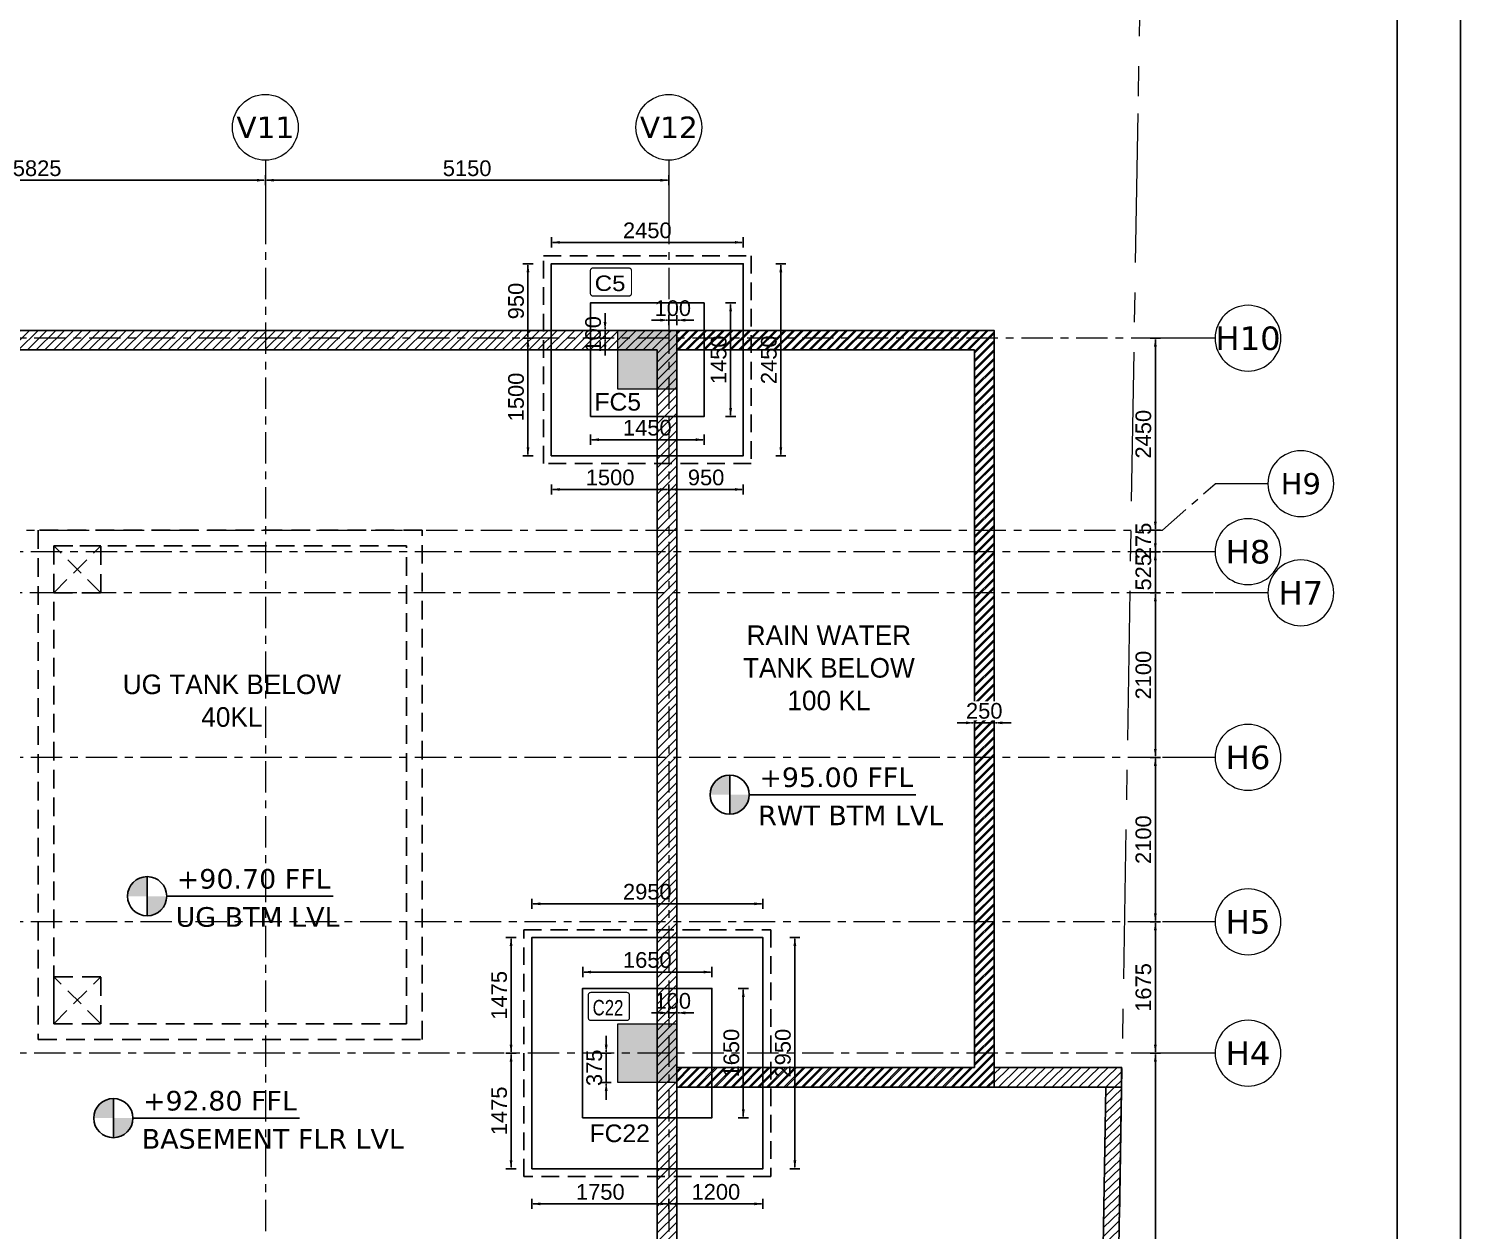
# Model space of a CAD drawing. Extents: x 1878645 to 3043969, y -1160829 to -603973.
# Drawn here: x 2834811 to 2853084, y -657533 to -642194 of the extents above; entities that cross this region are included whole.
import ezdxf
from ezdxf.enums import TextEntityAlignment as Align

# ---------------------------------------------------------------- set-up
doc = ezdxf.new("R2010")
doc.units = 0
doc.header["$LTSCALE"] = 100
doc.header["$PDMODE"] = 66
for name, pattern in [('Center', [50.8, 31.75, -6.35, 6.35, -6.35]), ('Grids', [7, 4, -1, 1, -1]), ('Hidden', [9.525, 6.35, -3.175]), ('HIDDEN2', [4.7625, 3.175, -1.5875]), ('SCHidden', [0.375, 0.25, -0.125])]:
    doc.linetypes.add(name, pattern=pattern)
doc.layers.get('Defpoints').update_dxf_attribs({"lineweight": 0})
for name, color, linetype in [('A-ANNO-LVL', 4, 'Continuous'), ('A-ANNO-TEXT', 8, 'Continuous'), ('A-CUT-ABOE', 150, 'Hidden'), ('A-DIMN-100', 5, 'Continuous'), ('COMMENTS', 30, 'Continuous'), ('Dim', 3, 'Continuous'), ('Footing', 5, 'Continuous'), ('Footing Nos', 4, 'Continuous'), ('PCC', 2, 'Continuous'), ('RETAIN-WALL', 1, 'Continuous')]:
    doc.layers.add(name, color=color, linetype=linetype)
for name, color, linetype, lineweight in [('A-GRID', 8, 'Grids', 0), ('A-GRID-TAG', 3, 'Continuous', 0), ('A-SITE-BDRY', 6, 'Center', 70), ('ECO COL', 6, 'Continuous', 0), ('Eco_  CNO', 7, 'Continuous', 25)]:
    doc.layers.add(name, color=color, linetype=linetype, lineweight=lineweight)
doc.styles.add('ARIAL', font='arial.ttf')
doc.styles.add('DIM-1', font='ARIALN.TTF')
doc.styles.add('ITA', font='simplex.shx')
doc.styles.add('SC-BBS1', font='SansSerif')
doc.styles.get("Standard").update_dxf_attribs({"font": 'verdana.ttf'})
doc.dimstyles.new('A-150-DIM-EXT_MAIN(FT)', dxfattribs={"dimscale": 0, "dimtxt": 200, "dimasz": 18, "dimexe": 100, "dimexo": 100, "dimgap": 50, "dimtad": 1, "dimdec": 0, "dimdsep": 46, "dimtxsty": 'ARIAL', "dimblk": 'A3', "dimcen": 0.025, "dimse1": 1, "dimse2": 1, "dimclrd": 256, "dimclre": 256, "dimclrt": 7, "dimazin": 2, "dimtfac": 1, "dimtdec": 0, "dimtix": 1, "dimtmove": 2, "dimatfit": 3, "dimldrblk": 'WSA-DOT-100', "dimfxl": 1, "dimtolj": 1, "dimtzin": 0, "dimarcsym": 0})

# ---------------------------------------------------------------- blocks, each defined once
blk = doc.blocks.new('*U14')
at = {"layer": 'A-GRID-TAG', "color": 8, "linetype": 'Grids', "lineweight": 15}
for p, q in [((0, 8), (0, 4)), ((0, 4), (0, 0))]:
    blk.add_line(p, q, dxfattribs=at)
at = {"layer": 'A-GRID-TAG', "linetype": 'Continuous'}
blk.add_circle((0, 13), 5, dxfattribs=at)
at = {"layer": 'A-GRID-TAG', "color": 7}
blk.add_attdef('GN', text='', height=4, dxfattribs=at).set_placement((0, 13), align=Align.MIDDLE_CENTER)
blk = doc.blocks.new('A2')
at = {"layer": 'Dim', "linetype": 'ByBlock', "lineweight": -2, "extrusion": (0, 0, -1)}
blk.add_lwpolyline([(6, 0), (12.2, 0)], dxfattribs=at)
blk.add_solid([(6, -1), (0, 0), (6, 1)], dxfattribs=at)
blk = doc.blocks.new('A3')
at = {"layer": 'Dim', "linetype": 'ByBlock', "lineweight": -2}
blk.add_line((0, 3.6), (0, -3.6), dxfattribs=at)
blk.add_blockref('A2', (0, 0), dxfattribs=at)
blk = doc.blocks.new('*D1508')
at = {"layer": 'Defpoints', "color": 0}
for p in [(2843082, -645915), (2842982, -646045), (2843082, -646046)]:
    blk.add_point(p, dxfattribs=at)
at = {"layer": 'Dim', "lineweight": -2}
for p, q in [((2842964, -645915), (2842946, -645915)), ((2842982, -645915), (2843082, -645915)), ((2843100, -645915), (2843118, -645915))]:
    blk.add_line(p, q, dxfattribs=at)
at = {"layer": 'Dim', "lineweight": -2, "xscale": 18, "yscale": 18, "zscale": 18}
blk.add_blockref('A3', (2842982, -645915), dxfattribs=at)
at = {"layer": 'Dim', "lineweight": -2, "xscale": 18, "yscale": 18, "zscale": 18, "rotation": 180}
blk.add_blockref('A3', (2843082, -645915), dxfattribs=at)
at = {"layer": 'Dim', "color": 7, "insert": (2843032, -645763), "char_height": 200, "attachment_point": 5, "style": 'ARIAL'}
blk.add_mtext('\\A1;100', dxfattribs=at)
blk = doc.blocks.new('WSA-DOT-100')
at = {"layer": 'A-DIMN-100', "color": 5}
for p, q in [((0, -200), (0, 200)), ((-200, 0), (200, 0))]:
    blk.add_line(p, q, dxfattribs=at)
at = {"layer": 'A-DIMN-100', "color": 1, "const_width": 60}
blk.add_lwpolyline([(-30, 0, 1), (30, 0, 1)], format="xyb", close=True, dxfattribs=at)
blk = doc.blocks.new('*D1512')
at = {"layer": 'Defpoints', "color": 0}
for p in [(2842168, -646146), (2842332, -646046), (2842332, -646146)]:
    blk.add_point(p, dxfattribs=at)
at = {"layer": 'Dim', "lineweight": -2}
for p, q in [((2842168, -646028), (2842168, -646010)), ((2842168, -646046), (2842168, -646146)), ((2842168, -646164), (2842168, -646182))]:
    blk.add_line(p, q, dxfattribs=at)
at = {"layer": 'Dim', "lineweight": -2, "xscale": 18, "yscale": 18, "zscale": 18}
for p, rotation in [((2842168, -646046), 270), ((2842168, -646146), 90)]:
    blk.add_blockref('A3', p, dxfattribs=dict(at, rotation=rotation))
at = {"layer": 'Dim', "color": 7, "insert": (2842016, -646096), "char_height": 200, "attachment_point": 5, "rotation": 90, "style": 'ARIAL'}
blk.add_mtext('\\A1;100', dxfattribs=at)
blk = doc.blocks.new('*D1543')
at = {"layer": 'Defpoints', "color": 0}
for p in [(2842982, -654896), (2843082, -654757), (2843082, -654896)]:
    blk.add_point(p, dxfattribs=at)
at = {"layer": 'Dim', "lineweight": -2}
for p, q in [((2842964, -654757), (2842946, -654757)), ((2842982, -654757), (2843082, -654757)), ((2843100, -654757), (2843118, -654757))]:
    blk.add_line(p, q, dxfattribs=at)
at = {"layer": 'Dim', "lineweight": -2, "xscale": 18, "yscale": 18, "zscale": 18}
blk.add_blockref('A3', (2842982, -654757), dxfattribs=at)
at = {"layer": 'Dim', "lineweight": -2, "xscale": 18, "yscale": 18, "zscale": 18, "rotation": 180}
blk.add_blockref('A3', (2843082, -654757), dxfattribs=at)
at = {"layer": 'Dim', "color": 7, "insert": (2843032, -654605), "char_height": 200, "attachment_point": 5, "style": 'ARIAL'}
blk.add_mtext('\\A1;100', dxfattribs=at)
blk = doc.blocks.new('*D1544')
at = {"layer": 'Defpoints', "color": 0}
for p in [(2842182, -655271), (2842332, -655271), (2842332, -655646)]:
    blk.add_point(p, dxfattribs=at)
at = {"layer": 'Dim', "lineweight": -2}
for p, q in [((2842182, -655253), (2842182, -655235)), ((2842182, -655646), (2842182, -655271)), ((2842182, -655664), (2842182, -655682))]:
    blk.add_line(p, q, dxfattribs=at)
at = {"layer": 'Dim', "lineweight": -2, "xscale": 18, "yscale": 18, "zscale": 18}
for p, rotation in [((2842182, -655271), 270), ((2842182, -655646), 90)]:
    blk.add_blockref('A3', p, dxfattribs=dict(at, rotation=rotation))
at = {"layer": 'Dim', "color": 7, "insert": (2842030, -655458), "char_height": 200, "attachment_point": 5, "rotation": 90, "style": 'ARIAL'}
blk.add_mtext('\\A1;375', dxfattribs=at)
blk = doc.blocks.new('*D1623')
at = {"layer": 'Defpoints', "color": 0}
for p in [(2837832, -643750), (2832007, -643880), (2837832, -644129)]:
    blk.add_point(p, dxfattribs=at)
at = {"layer": 'Dim', "lineweight": -2}
blk.add_line((2832025, -644129), (2837814, -644129), dxfattribs=at)
at = {"layer": 'Dim', "lineweight": -2, "xscale": 18, "yscale": 18, "zscale": 18, "rotation": 180}
blk.add_blockref('A3', (2832007, -644129), dxfattribs=at)
at = {"layer": 'Dim', "lineweight": -2, "xscale": 18, "yscale": 18, "zscale": 18}
blk.add_blockref('A3', (2837832, -644129), dxfattribs=at)
at = {"layer": 'Dim', "color": 7, "insert": (2834919, -643977), "char_height": 200, "attachment_point": 5, "style": 'ARIAL'}
blk.add_mtext('\\A1;5825', dxfattribs=at)
blk = doc.blocks.new('*D1624')
at = {"layer": 'Defpoints', "color": 0}
for p in [(2837832, -643750), (2842982, -643893), (2842982, -644129)]:
    blk.add_point(p, dxfattribs=at)
at = {"layer": 'Dim', "lineweight": -2}
blk.add_line((2837850, -644129), (2842964, -644129), dxfattribs=at)
at = {"layer": 'Dim', "lineweight": -2, "xscale": 18, "yscale": 18, "zscale": 18, "rotation": 180}
blk.add_blockref('A3', (2837832, -644129), dxfattribs=at)
at = {"layer": 'Dim', "lineweight": -2, "xscale": 18, "yscale": 18, "zscale": 18}
blk.add_blockref('A3', (2842982, -644129), dxfattribs=at)
at = {"layer": 'Dim', "color": 7, "insert": (2840407, -643977), "char_height": 200, "attachment_point": 5, "style": 'ARIAL'}
blk.add_mtext('\\A1;5150', dxfattribs=at)
blk = doc.blocks.new('Co')
at = {"const_width": 0.75}
blk.add_lwpolyline([(-12.57, -7.17), (-12.57, 6.59, -0.414214), (-11.07, 8.09), (10.51, 8.09, -0.414214), (12.01, 6.59), (12.01, -7.17, -0.414214), (10.51, -8.67), (-11.07, -8.67, -0.414214)], format="xyb", close=True, dxfattribs=at)
at = {"style": 'ITA', "width": 0.669972}
blk.add_attdef('COL', text='', height=10.5, rotation=0.63804, dxfattribs=at).set_placement((-9.93, -5.51), (8.49, -5.3), align=Align.FIT)
blk = doc.blocks.new('*D1625')
at = {"layer": 'Defpoints', "color": 0}
for p in [(2848919, -648596), (2849191, -648871), (2849336, -648871)]:
    blk.add_point(p, dxfattribs=at)
at = {"layer": 'Dim', "lineweight": -2}
for p, q in [((2849191, -648578), (2849191, -648560)), ((2849191, -648596), (2849191, -648871)), ((2849191, -648889), (2849191, -648907))]:
    blk.add_line(p, q, dxfattribs=at)
at = {"layer": 'Dim', "lineweight": -2, "xscale": 18, "yscale": 18, "zscale": 18}
for p, rotation in [((2849191, -648596), 270), ((2849191, -648871), 90)]:
    blk.add_blockref('A3', p, dxfattribs=dict(at, rotation=rotation))
at = {"layer": 'Dim', "color": 7, "insert": (2849039, -648733), "char_height": 200, "attachment_point": 5, "rotation": 90, "style": 'ARIAL'}
blk.add_mtext('\\A1;275', dxfattribs=at)
blk = doc.blocks.new('*D1627')
at = {"layer": 'Defpoints', "color": 0}
for p in [(2848919, -646146), (2848919, -648596), (2849191, -648596)]:
    blk.add_point(p, dxfattribs=at)
at = {"layer": 'Dim', "lineweight": -2}
blk.add_line((2849191, -646164), (2849191, -648578), dxfattribs=at)
at = {"layer": 'Dim', "lineweight": -2, "xscale": 18, "yscale": 18, "zscale": 18}
for p, rotation in [((2849191, -646146), 90), ((2849191, -648596), 270)]:
    blk.add_blockref('A3', p, dxfattribs=dict(at, rotation=rotation))
at = {"layer": 'Dim', "color": 7, "insert": (2849039, -647371), "char_height": 200, "attachment_point": 5, "rotation": 90, "style": 'ARIAL'}
blk.add_mtext('\\A1;2450', dxfattribs=at)
blk = doc.blocks.new('*D1628')
at = {"layer": 'Defpoints', "color": 0}
for p in [(2849249, -655271), (2849191, -663521), (2849223, -663521)]:
    blk.add_point(p, dxfattribs=at)
at = {"layer": 'Dim', "lineweight": -2}
blk.add_line((2849191, -655289), (2849191, -663503), dxfattribs=at)
at = {"layer": 'Dim', "lineweight": -2, "xscale": 18, "yscale": 18, "zscale": 18}
for p, rotation in [((2849191, -655271), 90), ((2849191, -663521), 270)]:
    blk.add_blockref('A3', p, dxfattribs=dict(at, rotation=rotation))
at = {"layer": 'Dim', "color": 7, "insert": (2849039, -659396), "char_height": 200, "attachment_point": 5, "rotation": 90, "style": 'ARIAL'}
blk.add_mtext('\\A1;8250', dxfattribs=at)
blk = doc.blocks.new('*D1629')
at = {"layer": 'Defpoints', "color": 0}
for p in [(2849336, -648871), (2849191, -649396), (2849394, -649396)]:
    blk.add_point(p, dxfattribs=at)
at = {"layer": 'Dim', "lineweight": -2}
for p, q in [((2849191, -648853), (2849191, -648835)), ((2849191, -648871), (2849191, -649396)), ((2849191, -649414), (2849191, -649432))]:
    blk.add_line(p, q, dxfattribs=at)
at = {"layer": 'Dim', "lineweight": -2, "xscale": 18, "yscale": 18, "zscale": 18}
for p, rotation in [((2849191, -648871), 270), ((2849191, -649396), 90)]:
    blk.add_blockref('A3', p, dxfattribs=dict(at, rotation=rotation))
at = {"layer": 'Dim', "color": 7, "insert": (2849039, -649133), "char_height": 200, "attachment_point": 5, "rotation": 90, "style": 'ARIAL'}
blk.add_mtext('\\A1;525', dxfattribs=at)
blk = doc.blocks.new('*D1630')
at = {"layer": 'Defpoints', "color": 0}
for p in [(2849268, -651496), (2849191, -653596), (2849365, -653596)]:
    blk.add_point(p, dxfattribs=at)
at = {"layer": 'Dim', "lineweight": -2}
blk.add_line((2849191, -651514), (2849191, -653578), dxfattribs=at)
at = {"layer": 'Dim', "lineweight": -2, "xscale": 18, "yscale": 18, "zscale": 18}
for p, rotation in [((2849191, -651496), 90), ((2849191, -653596), 270)]:
    blk.add_blockref('A3', p, dxfattribs=dict(at, rotation=rotation))
at = {"layer": 'Dim', "color": 7, "insert": (2849039, -652546), "char_height": 200, "attachment_point": 5, "rotation": 90, "style": 'ARIAL'}
blk.add_mtext('\\A1;2100', dxfattribs=at)
blk = doc.blocks.new('*D1633')
at = {"layer": 'Defpoints', "color": 0}
for p in [(2849256, -649396), (2849191, -651496), (2849282, -651496)]:
    blk.add_point(p, dxfattribs=at)
at = {"layer": 'Dim', "lineweight": -2}
blk.add_line((2849191, -649414), (2849191, -651478), dxfattribs=at)
at = {"layer": 'Dim', "lineweight": -2, "xscale": 18, "yscale": 18, "zscale": 18}
for p, rotation in [((2849191, -649396), 90), ((2849191, -651496), 270)]:
    blk.add_blockref('A3', p, dxfattribs=dict(at, rotation=rotation))
at = {"layer": 'Dim', "color": 7, "insert": (2849039, -650446), "char_height": 200, "attachment_point": 5, "rotation": 90, "style": 'ARIAL'}
blk.add_mtext('\\A1;2100', dxfattribs=at)
blk = doc.blocks.new('*D1634')
at = {"layer": 'Defpoints', "color": 0}
for p in [(2849191, -653596), (2849365, -653596), (2849282, -655271)]:
    blk.add_point(p, dxfattribs=at)
at = {"layer": 'Dim', "lineweight": -2}
blk.add_line((2849191, -655253), (2849191, -653614), dxfattribs=at)
at = {"layer": 'Dim', "lineweight": -2, "xscale": 18, "yscale": 18, "zscale": 18}
for p, rotation in [((2849191, -653596), 90), ((2849191, -655271), 270)]:
    blk.add_blockref('A3', p, dxfattribs=dict(at, rotation=rotation))
at = {"layer": 'Dim', "color": 7, "insert": (2849039, -654433), "char_height": 200, "attachment_point": 5, "rotation": 90, "style": 'ARIAL'}
blk.add_mtext('\\A1;1675', dxfattribs=at)
blk = doc.blocks.new('A$C50d62605HHJKK')
at = {"layer": 'A-CUT-ABOE', "linetype": 'HIDDEN2', "ltscale": 0.75}
for p, q in [((200, 5700), (800, 6300)), ((800, 5700), (200, 6300)), ((200, 200), (800, 800)), ((800, 200), (200, 800))]:
    blk.add_line(p, q, dxfattribs=at)
for points in [[(0, 0), (4900, 0), (4900, 6500), (0, 6500)], [(200, 200), (4700, 200), (4700, 6300), (200, 6300)], [(800, 6300), (200, 6300), (200, 5700), (800, 5700)], [(800, 800), (200, 800), (200, 200), (800, 200)]]:
    blk.add_lwpolyline(points, close=True, dxfattribs=at)
blk = doc.blocks.new('*D1682')
at = {"layer": 'Defpoints', "color": 0}
for p in [(2843432, -645696), (2843770, -645696), (2843432, -647146)]:
    blk.add_point(p, dxfattribs=at)
at = {"layer": 'Dim', "lineweight": -2}
blk.add_line((2843770, -647128), (2843770, -645714), dxfattribs=at)
at = {"layer": 'Dim', "lineweight": -2, "xscale": 18, "yscale": 18, "zscale": 18}
for p, rotation in [((2843770, -645696), 90), ((2843770, -647146), 270)]:
    blk.add_blockref('A3', p, dxfattribs=dict(at, rotation=rotation))
at = {"layer": 'Dim', "color": 7, "insert": (2843618, -646421), "char_height": 200, "attachment_point": 5, "rotation": 90, "style": 'ARIAL'}
blk.add_mtext('\\A1;1450', dxfattribs=at)
blk = doc.blocks.new('*D1683')
at = {"layer": 'Defpoints', "color": 0}
for p in [(2841982, -647146), (2843432, -647146), (2841982, -647441)]:
    blk.add_point(p, dxfattribs=at)
at = {"layer": 'Dim', "lineweight": -2}
blk.add_line((2843414, -647441), (2842000, -647441), dxfattribs=at)
at = {"layer": 'Dim', "lineweight": -2, "xscale": 18, "yscale": 18, "zscale": 18, "rotation": 180}
blk.add_blockref('A3', (2841982, -647441), dxfattribs=at)
at = {"layer": 'Dim', "lineweight": -2, "xscale": 18, "yscale": 18, "zscale": 18}
blk.add_blockref('A3', (2843432, -647441), dxfattribs=at)
at = {"layer": 'Dim', "color": 7, "insert": (2842707, -647289), "char_height": 200, "attachment_point": 5, "style": 'ARIAL'}
blk.add_mtext('\\A1;1450', dxfattribs=at)
blk = doc.blocks.new('*D1684')
at = {"layer": 'Defpoints', "color": 0}
for p in [(2841482, -644922), (2841482, -645196), (2843932, -645196)]:
    blk.add_point(p, dxfattribs=at)
at = {"layer": 'Dim', "lineweight": -2}
blk.add_line((2843914, -644922), (2841500, -644922), dxfattribs=at)
at = {"layer": 'Dim', "lineweight": -2, "xscale": 18, "yscale": 18, "zscale": 18, "rotation": 180}
blk.add_blockref('A3', (2841482, -644922), dxfattribs=at)
at = {"layer": 'Dim', "lineweight": -2, "xscale": 18, "yscale": 18, "zscale": 18}
blk.add_blockref('A3', (2843932, -644922), dxfattribs=at)
at = {"layer": 'Dim', "color": 7, "insert": (2842707, -644770), "char_height": 200, "attachment_point": 5, "style": 'ARIAL'}
blk.add_mtext('\\A1;2450', dxfattribs=at)
blk = doc.blocks.new('*D1685')
at = {"layer": 'Defpoints', "color": 0}
for p in [(2843932, -645196), (2843932, -647646), (2844411, -647646)]:
    blk.add_point(p, dxfattribs=at)
at = {"layer": 'Dim', "lineweight": -2}
blk.add_line((2844411, -645214), (2844411, -647628), dxfattribs=at)
at = {"layer": 'Dim', "lineweight": -2, "xscale": 18, "yscale": 18, "zscale": 18}
for p, rotation in [((2844411, -645196), 90), ((2844411, -647646), 270)]:
    blk.add_blockref('A3', p, dxfattribs=dict(at, rotation=rotation))
at = {"layer": 'Dim', "color": 7, "insert": (2844259, -646421), "char_height": 200, "attachment_point": 5, "rotation": 90, "style": 'ARIAL'}
blk.add_mtext('\\A1;2450', dxfattribs=at)
blk = doc.blocks.new('*D1686')
at = {"layer": 'Defpoints', "color": 0}
for p in [(2841482, -645196), (2841184, -646146), (2841482, -646146)]:
    blk.add_point(p, dxfattribs=at)
at = {"layer": 'Dim', "lineweight": -2}
blk.add_line((2841184, -645214), (2841184, -646128), dxfattribs=at)
at = {"layer": 'Dim', "lineweight": -2, "xscale": 18, "yscale": 18, "zscale": 18}
for p, rotation in [((2841184, -645196), 90), ((2841184, -646146), 270)]:
    blk.add_blockref('A3', p, dxfattribs=dict(at, rotation=rotation))
at = {"layer": 'Dim', "color": 7, "insert": (2841032, -645671), "char_height": 200, "attachment_point": 5, "rotation": 90, "style": 'ARIAL'}
blk.add_mtext('\\A1;950', dxfattribs=at)
blk = doc.blocks.new('*D1687')
at = {"layer": 'Defpoints', "color": 0}
for p in [(2841482, -646146), (2841184, -647646), (2841482, -647646)]:
    blk.add_point(p, dxfattribs=at)
at = {"layer": 'Dim', "lineweight": -2}
blk.add_line((2841184, -646164), (2841184, -647628), dxfattribs=at)
at = {"layer": 'Dim', "lineweight": -2, "xscale": 18, "yscale": 18, "zscale": 18}
for p, rotation in [((2841184, -646146), 90), ((2841184, -647646), 270)]:
    blk.add_blockref('A3', p, dxfattribs=dict(at, rotation=rotation))
at = {"layer": 'Dim', "color": 7, "insert": (2841032, -646896), "char_height": 200, "attachment_point": 5, "rotation": 90, "style": 'ARIAL'}
blk.add_mtext('\\A1;1500', dxfattribs=at)
blk = doc.blocks.new('*D1688')
at = {"layer": 'Defpoints', "color": 0}
for p in [(2841482, -647646), (2842982, -647646), (2842982, -648076)]:
    blk.add_point(p, dxfattribs=at)
at = {"layer": 'Dim', "lineweight": -2}
blk.add_line((2841500, -648076), (2842964, -648076), dxfattribs=at)
at = {"layer": 'Dim', "lineweight": -2, "xscale": 18, "yscale": 18, "zscale": 18, "rotation": 180}
blk.add_blockref('A3', (2841482, -648076), dxfattribs=at)
at = {"layer": 'Dim', "lineweight": -2, "xscale": 18, "yscale": 18, "zscale": 18}
blk.add_blockref('A3', (2842982, -648076), dxfattribs=at)
at = {"layer": 'Dim', "color": 7, "insert": (2842232, -647924), "char_height": 200, "attachment_point": 5, "style": 'ARIAL'}
blk.add_mtext('\\A1;1500', dxfattribs=at)
blk = doc.blocks.new('*D1689')
at = {"layer": 'Defpoints', "color": 0}
for p in [(2842982, -647646), (2843932, -647646), (2843932, -648076)]:
    blk.add_point(p, dxfattribs=at)
at = {"layer": 'Dim', "lineweight": -2}
blk.add_line((2843000, -648076), (2843914, -648076), dxfattribs=at)
at = {"layer": 'Dim', "lineweight": -2, "xscale": 18, "yscale": 18, "zscale": 18, "rotation": 180}
blk.add_blockref('A3', (2842982, -648076), dxfattribs=at)
at = {"layer": 'Dim', "lineweight": -2, "xscale": 18, "yscale": 18, "zscale": 18}
blk.add_blockref('A3', (2843932, -648076), dxfattribs=at)
at = {"layer": 'Dim', "color": 7, "insert": (2843457, -647924), "char_height": 200, "attachment_point": 5, "style": 'ARIAL'}
blk.add_mtext('\\A1;950', dxfattribs=at)
blk = doc.blocks.new('*D1733')
at = {"layer": 'Defpoints', "color": 0}
for p in [(2844182, -653365), (2841232, -653796), (2844182, -653796)]:
    blk.add_point(p, dxfattribs=at)
at = {"layer": 'Dim', "lineweight": -2}
blk.add_line((2841250, -653365), (2844164, -653365), dxfattribs=at)
at = {"layer": 'Dim', "lineweight": -2, "xscale": 18, "yscale": 18, "zscale": 18, "rotation": 180}
blk.add_blockref('A3', (2841232, -653365), dxfattribs=at)
at = {"layer": 'Dim', "lineweight": -2, "xscale": 18, "yscale": 18, "zscale": 18}
blk.add_blockref('A3', (2844182, -653365), dxfattribs=at)
at = {"layer": 'Dim', "color": 7, "insert": (2842707, -653212), "char_height": 200, "attachment_point": 5, "style": 'ARIAL'}
blk.add_mtext('\\A1;2950', dxfattribs=at)
blk = doc.blocks.new('*D1734')
at = {"layer": 'Defpoints', "color": 0}
for p in [(2841232, -653796), (2840968, -655271), (2841232, -655271)]:
    blk.add_point(p, dxfattribs=at)
at = {"layer": 'Dim', "lineweight": -2}
blk.add_line((2840968, -653814), (2840968, -655253), dxfattribs=at)
at = {"layer": 'Dim', "lineweight": -2, "xscale": 18, "yscale": 18, "zscale": 18}
for p, rotation in [((2840968, -653796), 90), ((2840968, -655271), 270)]:
    blk.add_blockref('A3', p, dxfattribs=dict(at, rotation=rotation))
at = {"layer": 'Dim', "color": 7, "insert": (2840816, -654533), "char_height": 200, "attachment_point": 5, "rotation": 90, "style": 'ARIAL'}
blk.add_mtext('\\A1;1475', dxfattribs=at)
blk = doc.blocks.new('*D1735')
at = {"layer": 'Defpoints', "color": 0}
for p in [(2841232, -655271), (2840968, -656746), (2841232, -656746)]:
    blk.add_point(p, dxfattribs=at)
at = {"layer": 'Dim', "lineweight": -2}
blk.add_line((2840968, -655289), (2840968, -656728), dxfattribs=at)
at = {"layer": 'Dim', "lineweight": -2, "xscale": 18, "yscale": 18, "zscale": 18}
for p, rotation in [((2840968, -655271), 90), ((2840968, -656746), 270)]:
    blk.add_blockref('A3', p, dxfattribs=dict(at, rotation=rotation))
at = {"layer": 'Dim', "color": 7, "insert": (2840816, -656008), "char_height": 200, "attachment_point": 5, "rotation": 90, "style": 'ARIAL'}
blk.add_mtext('\\A1;1475', dxfattribs=at)
blk = doc.blocks.new('*D1736')
at = {"layer": 'Defpoints', "color": 0}
for p in [(2843532, -654446), (2843532, -656096), (2843932, -656096)]:
    blk.add_point(p, dxfattribs=at)
at = {"layer": 'Dim', "lineweight": -2}
blk.add_line((2843932, -654464), (2843932, -656078), dxfattribs=at)
at = {"layer": 'Dim', "lineweight": -2, "xscale": 18, "yscale": 18, "zscale": 18}
for p, rotation in [((2843932, -654446), 90), ((2843932, -656096), 270)]:
    blk.add_blockref('A3', p, dxfattribs=dict(at, rotation=rotation))
at = {"layer": 'Dim', "color": 7, "insert": (2843780, -655271), "char_height": 200, "attachment_point": 5, "rotation": 90, "style": 'ARIAL'}
blk.add_mtext('\\A1;1650', dxfattribs=at)
blk = doc.blocks.new('*D1737')
at = {"layer": 'Defpoints', "color": 0}
for p in [(2843532, -654236), (2841882, -654446), (2843532, -654446)]:
    blk.add_point(p, dxfattribs=at)
at = {"layer": 'Dim', "lineweight": -2}
blk.add_line((2841900, -654236), (2843514, -654236), dxfattribs=at)
at = {"layer": 'Dim', "lineweight": -2, "xscale": 18, "yscale": 18, "zscale": 18, "rotation": 180}
blk.add_blockref('A3', (2841882, -654236), dxfattribs=at)
at = {"layer": 'Dim', "lineweight": -2, "xscale": 18, "yscale": 18, "zscale": 18}
blk.add_blockref('A3', (2843532, -654236), dxfattribs=at)
at = {"layer": 'Dim', "color": 7, "insert": (2842707, -654083), "char_height": 200, "attachment_point": 5, "style": 'ARIAL'}
blk.add_mtext('\\A1;1650', dxfattribs=at)
blk = doc.blocks.new('*D1738')
at = {"layer": 'Defpoints', "color": 0}
for p in [(2844182, -653796), (2844182, -656746), (2844590, -656746)]:
    blk.add_point(p, dxfattribs=at)
at = {"layer": 'Dim', "lineweight": -2}
blk.add_line((2844590, -653814), (2844590, -656728), dxfattribs=at)
at = {"layer": 'Dim', "lineweight": -2, "xscale": 18, "yscale": 18, "zscale": 18}
for p, rotation in [((2844590, -653796), 90), ((2844590, -656746), 270)]:
    blk.add_blockref('A3', p, dxfattribs=dict(at, rotation=rotation))
at = {"layer": 'Dim', "color": 7, "insert": (2844438, -655271), "char_height": 200, "attachment_point": 5, "rotation": 90, "style": 'ARIAL'}
blk.add_mtext('\\A1;2950', dxfattribs=at)
blk = doc.blocks.new('*D1739')
at = {"layer": 'Defpoints', "color": 0}
for p in [(2841232, -656746), (2842982, -656746), (2842982, -657195)]:
    blk.add_point(p, dxfattribs=at)
at = {"layer": 'Dim', "lineweight": -2}
blk.add_line((2841250, -657195), (2842964, -657195), dxfattribs=at)
at = {"layer": 'Dim', "lineweight": -2, "xscale": 18, "yscale": 18, "zscale": 18, "rotation": 180}
blk.add_blockref('A3', (2841232, -657195), dxfattribs=at)
at = {"layer": 'Dim', "lineweight": -2, "xscale": 18, "yscale": 18, "zscale": 18}
blk.add_blockref('A3', (2842982, -657195), dxfattribs=at)
at = {"layer": 'Dim', "color": 7, "insert": (2842107, -657043), "char_height": 200, "attachment_point": 5, "style": 'ARIAL'}
blk.add_mtext('\\A1;1750', dxfattribs=at)
blk = doc.blocks.new('*D1740')
at = {"layer": 'Defpoints', "color": 0}
for p in [(2842982, -656746), (2844182, -656746), (2844182, -657195)]:
    blk.add_point(p, dxfattribs=at)
at = {"layer": 'Dim', "lineweight": -2}
blk.add_line((2843000, -657195), (2844164, -657195), dxfattribs=at)
at = {"layer": 'Dim', "lineweight": -2, "xscale": 18, "yscale": 18, "zscale": 18, "rotation": 180}
blk.add_blockref('A3', (2842982, -657195), dxfattribs=at)
at = {"layer": 'Dim', "lineweight": -2, "xscale": 18, "yscale": 18, "zscale": 18}
blk.add_blockref('A3', (2844182, -657195), dxfattribs=at)
at = {"layer": 'Dim', "color": 7, "insert": (2843582, -657043), "char_height": 200, "attachment_point": 5, "style": 'ARIAL'}
blk.add_mtext('\\A1;1200', dxfattribs=at)
blk = doc.blocks.new('TAG - LEVEL SPOT L')
h = blk.add_hatch(color=256)
h.paths.add_polyline_path([(0, 0), (0, 2, 0.414214), (-2, 0)])
h.paths.add_polyline_path([(0, -2, 0.414214), (2, 0), (0, 0)])
for p, q in [((0, 2), (0, -2)), ((2, 0), (17, 0)), ((17, 0), (18, 0)), ((18, 0), (19, 0))]:
    blk.add_line(p, q)
at = {"linetype": 'Center'}
blk.add_line((19, 0), (18, 0), dxfattribs=at)
blk.add_circle((0, 0), 2)
at = {"color": 7}
for tag, p in [('LVL', (3.03, 0.78)), ('HEIGHT', (2.91, -3.11))]:
    blk.add_attdef(tag, p, '', height=2.5, dxfattribs=at)
blk = doc.blocks.new('G$C92EAE22F')
at = {"layer": 'RETAIN-WALL', "lineweight": -3}
h = blk.add_hatch(dxfattribs=at)
h.set_pattern_fill('ANSI31', color=11, scale=25)
h.set_pattern_definition([(45, (-2234185.81, 595374.29), (-56.1266008, 56.1266008), [])])
edge = h.paths.add_edge_path()
edge.add_line((33123, 0), (33123, 250))
edge.add_line((33123, 250), (223, 250))
edge.add_line((223, 250), (223, 16250))
edge.add_line((223, 16250), (5523, 16250))
edge.add_line((5523, 16250), (5523, 25850))
edge.add_line((5523, 25850), (28573, 25850))
edge.add_line((28573, 25850), (28573, 28300))
edge.add_line((28573, 28300), (61173, 28300))
edge.add_line((61173, 28300), (61173, 251))
edge.add_line((61173, 251), (50723, 250))
edge.add_line((50723, 250), (50723, 0))
edge.add_line((50723, 0), (61423, 1))
edge.add_line((61423, 1), (61423, 28550))
edge.add_line((61423, 28550), (28323, 28550))
edge.add_line((28323, 28550), (28323, 26100))
edge.add_line((28323, 26100), (5273, 26100))
edge.add_line((5273, 26100), (5273, 16500))
edge.add_line((5273, 16500), (-27, 16500))
edge.add_line((-27, 16500), (-27, 0))
edge.add_line((-27, 0), (33123, 0))
h = blk.add_hatch(dxfattribs=at)
h.set_pattern_fill('ANSI31', color=11, scale=25)
h.set_pattern_definition([(45, (-2103542.67, 611403.4), (-56.1266008, 56.1266008), [])])
h.paths.add_polyline_path([(61423, 18892), (61423, 18950), (61423, 19142), (65223, 19142), (65223, 25842), (65223, 28300), (61423, 28300), (61423, 28550), (65473, 28550), (65473, 18892), (61423, 18892)])
for points in [[(33123, 0), (33123, 250), (223, 250), (223, 16250), (5523, 16250), (5523, 25850), (28573, 25850), (28573, 28300), (61173, 28300), (61173, 251), (50723, 250), (50723, 0), (61423, 1), (61423, 28550), (28323, 28550), (28323, 26100), (5273, 26100), (5273, 16500), (-27, 16500), (-27, 0), (33123, 0)], [(61423, 28550), (65473, 28550), (65473, 18892), (61423, 18892)], [(61423, 28300), (65223, 28300), (65223, 19142), (61423, 19142)]]:
    blk.add_lwpolyline(points, dxfattribs=at)
at = {"layer": 'RETAIN-WALL', "color": 11, "lineweight": -3}
blk.add_lwpolyline([(61423, 28550), (65473, 28550), (65473, 18892), (61423, 18892)], close=True, dxfattribs=at)
blk = doc.blocks.new('*D1500')
at = {"layer": 'Dim', "lineweight": -2}
for p, q in [((2846864, -651055), (2846846, -651055)), ((2847132, -651055), (2846882, -651055)), ((2847150, -651055), (2847168, -651055))]:
    blk.add_line(p, q, dxfattribs=at)
at = {"layer": 'Dim', "lineweight": -2, "xscale": 18, "yscale": 18, "zscale": 18}
blk.add_blockref('A3', (2846882, -651055), dxfattribs=at)
at = {"layer": 'Dim', "lineweight": -2, "xscale": 18, "yscale": 18, "zscale": 18, "rotation": 180}
blk.add_blockref('A3', (2847132, -651055), dxfattribs=at)
at = {"layer": 'Dim', "color": 7, "insert": (2847007, -650903), "char_height": 200, "attachment_point": 5, "style": 'ARIAL', "bg_fill": 3, "box_fill_scale": 1.1, "bg_fill_color": 257, "bg_fill_transparency": 0}
blk.add_mtext('\\A1;250', dxfattribs=at)
at = {"layer": 'Defpoints', "color": 0}
for p in [(2846882, -650875), (2847132, -650875), (2846882, -651055)]:
    blk.add_point(p, dxfattribs=at)

msp = doc.modelspace()

# ---------------------------------------------------------------- hatches: boundary and pattern name
at = {"layer": 'ECO COL'}
h = msp.add_hatch(color=256, dxfattribs=at)
h.dxf.hatch_style = 1
h.paths.add_polyline_path([(2842331.72456, -646045.76705), (2842331.72456, -646795.77586), (2843081.72456, -646795.77586), (2843081.72456, -646045.76705)])
h = msp.add_hatch(color=256, dxfattribs=at)
h.dxf.hatch_style = 1
h.paths.add_polyline_path([(2842331.72456, -654895.76705), (2842331.72456, -655645.77586), (2843081.72456, -655645.77586), (2843081.72456, -654895.76705)])
at = {"layer": 'RETAIN-WALL', "lineweight": -3}
h = msp.add_hatch(dxfattribs=at)
h.set_pattern_fill('ANSI31', color=11, scale=25)
h.set_pattern_definition([(45, (678116.315, -63192.28), (-56.1266008, 56.1266008), [])])
h.paths.add_polyline_path([(2843081.72456, -655704.16829), (2843081.72456, -655645.77586), (2843081.72456, -655454.16829), (2846881.72456, -655454.16829), (2846881.72456, -648754.12044), (2846881.72456, -646295.37095), (2843081.72456, -646295.37095), (2843081.72456, -646045.37095), (2847131.72456, -646045.37095), (2847131.72456, -655704.16829), (2843081.72456, -655704.16829)])
h = msp.add_hatch(dxfattribs=at)
h.set_pattern_fill('ANSI31', color=11, scale=25, angle=359.0433371)
h.set_pattern_definition([(44.043337, (704528.11, 113032.09), (-55.1816796, 57.055875), [])])
h.paths.add_polyline_path([(2848143.32507, -680634.95165), (2848343.2972, -680638.29088), (2848759.60084, -655707.64387), (2848559.62872, -655704.30464)])
h.paths.add_polyline_path([(2847131.72456, -655454.16829), (2848759.65888, -655454.16829), (2848759.65888, -655704.16829), (2847131.72456, -655704.16829)])

# ---------------------------------------------------------------- linework, layer by layer
at = {"color": 35}
msp.add_line((2853083.99811, -692234.01194), (2853083.99811, -628329.71277), dxfattribs=at)
msp.add_line((2852277.83034, -691458.85062), (2852277.83034, -629135.88054))
at = {"layer": 'A-GRID'}
for p, q in [((2837831.72455, -644545.37095), (2837831.72455, -679868.20587)), ((2842981.72015, -644545.63335), (2842981.72015, -679868.46827)), ((2849281.88833, -646145.78908), (2806963.78666, -646145.78908)), ((2849281.88833, -648595.77145), (2849955.71043, -648002.22518)), ((2811183.8813, -648595.77145), (2849281.88833, -648595.77145)), ((2849940.13043, -648870.78908), (2779816.06731, -648870.78908)), ((2850627.71043, -649395.76998), (2779816.06731, -649395.76998)), ((2849940.13043, -651495.76998), (2779816.06731, -651495.76998)), ((2849940.13043, -653595.76998), (2779816.06731, -653595.76998)), ((2849281.88833, -655270.78026), (2779816.06731, -655270.78026))]:
    msp.add_line(p, q, dxfattribs=at)
at = {"layer": 'A-SITE-BDRY', "lineweight": 5, "ltscale": 0.6}
for points in [[(2780498.36125, -647141.26901), (2785300.61314, -634850.98458), (2849167.86211, -631244.59534), (2848967.02895, -643275.05165)], [(2848967.02895, -643275.05165), (2848967.02895, -643275.05165), (2848342.44914, -680689.09182), (2846234.8057, -680667.57094), (2821470.85503, -680742.38531), (2767390.03194, -680689.09182), (2780498.36125, -647141.26901)]]:
    msp.add_lwpolyline(points, dxfattribs=at)
at = {"layer": 'ECO COL', "color": 4}
for points in [[(2842331.72456, -646045.76705), (2843081.72456, -646045.76705), (2843081.72456, -646795.77586), (2842331.72456, -646795.77586)], [(2842331.72456, -654895.76705), (2843081.72456, -654895.76705), (2843081.72456, -655645.77586), (2842331.72456, -655645.77586)]]:
    msp.add_lwpolyline(points, close=True, dxfattribs=at)
at = {"layer": 'Footing'}
for points in [[(2841481.72456, -647645.77586), (2841481.72456, -645195.77586), (2843931.72456, -645195.77586), (2843931.72456, -647645.77586)], [(2841981.72456, -647145.77586), (2841981.72456, -645695.77586), (2843431.72456, -645695.77586), (2843431.72456, -647145.77586)], [(2841231.72456, -656745.76705), (2841231.72456, -653795.76705), (2844181.72456, -653795.76705), (2844181.72456, -656745.76705)], [(2841881.72456, -656095.76705), (2841881.72456, -654445.76705), (2843531.72456, -654445.76705), (2843531.72456, -656095.76705)]]:
    msp.add_lwpolyline(points, close=True, dxfattribs=at)
at = {"layer": 'PCC', "linetype": 'SCHidden', "ltscale": 9}
for points in [[(2841381.72456, -647745.77586), (2841381.72456, -645095.77586), (2844031.72456, -645095.77586), (2844031.72456, -647745.77586)], [(2841131.72456, -656845.76705), (2841131.72456, -653695.76705), (2844281.72456, -653695.76705), (2844281.72456, -656845.76705)]]:
    msp.add_lwpolyline(points, close=True, dxfattribs=at)
at = {"layer": 'RETAIN-WALL', "color": 11, "lineweight": -3}
for points in [[(2843081.72456, -646045.37095), (2847131.72456, -646045.37095), (2847131.72456, -655704.16829), (2843081.72456, -655704.16829)], [(2843081.72456, -646295.37095), (2846881.72456, -646295.37095), (2846881.72456, -655454.16829), (2843081.72456, -655454.16829)]]:
    msp.add_lwpolyline(points, dxfattribs=at)
for points in [[(2843081.72456, -646045.37976), (2847131.72456, -646045.37976), (2847131.72456, -655704.16829), (2843081.72456, -655704.16829)], [(2847131.72456, -655454.16829), (2848759.65888, -655454.16829), (2848759.65888, -655704.16829), (2847131.72456, -655704.16829)]]:
    msp.add_lwpolyline(points, close=True, dxfattribs=at)
at = {"layer": 'RETAIN-WALL', "lineweight": -3}
msp.add_lwpolyline([(2848143.32507, -680634.95165), (2848343.2972, -680638.29088), (2848759.60084, -655707.64387), (2848559.62872, -655704.30464)], close=True, dxfattribs=at)

# ---------------------------------------------------------------- block references
at = {"linetype": 'Hidden', "ltscale": 0.6}
msp.add_blockref('A$C50d62605HHJKK', (2834931.72519, -655095.37058), dxfattribs=at)
at = {"layer": 'A-ANNO-LVL', "linetype": 'ByBlock'}
ref = msp.add_blockref('TAG - LEVEL SPOT L', (2843758.23568, -651972.02975), dxfattribs=dict(at, xscale=125, yscale=125, zscale=125))
ref.add_attrib('LVL', '+95.00 FFL', (2844137.04675, -651874.61758), dxfattribs={"layer": '0', "color": 7, "height": 250})
ref.add_attrib('HEIGHT', 'RWT BTM LVL', (2844121.73274, -652361.27581), dxfattribs={"layer": '0', "color": 7, "height": 250})
ref = msp.add_blockref('TAG - LEVEL SPOT L', (2836322.6346, -653268.31803), dxfattribs=dict(at, xscale=125, yscale=125, zscale=125))
ref.add_attrib('LVL', '+90.70 FFL', (2836701.44567, -653170.90587), dxfattribs={"layer": '0', "color": 7, "height": 250})
ref.add_attrib('HEIGHT', 'UG BTM LVL', (2836686.13166, -653657.5641), dxfattribs={"layer": '0', "color": 7, "height": 250})
ref = msp.add_blockref('TAG - LEVEL SPOT L', (2835891.69307, -656100.59128), dxfattribs=dict(at, xscale=125, yscale=125, zscale=125))
ref.add_attrib('LVL', '+92.80 FFL', (2836270.50414, -656003.17912), dxfattribs={"layer": '0', "color": 7, "height": 250})
ref.add_attrib('HEIGHT', 'BASEMENT FLR LVL', (2836255.19014, -656489.83735), dxfattribs={"layer": '0', "color": 7, "height": 250})
at = {"layer": 'A-GRID'}
ref = msp.add_blockref('*U14', (2837831.72455, -644545.37095), dxfattribs=dict(at, xscale=84, yscale=84, zscale=84, rotation=359.9999999999861))
ref.add_attrib('GN', 'V11', dxfattribs={"layer": 'A-GRID-TAG', "color": 7, "height": 275, "rotation": 360}).set_placement((2837831.72455, -643453.37095), align=Align.MIDDLE_CENTER)
ref = msp.add_blockref('*U14', (2842981.72015, -644545.63335), dxfattribs=dict(at, xscale=84, yscale=84, zscale=84, rotation=359.9999999999861))
ref.add_attrib('GN', 'V12', dxfattribs={"layer": 'A-GRID-TAG', "color": 7, "height": 275, "rotation": 360}).set_placement((2842981.72015, -643453.63335), align=Align.MIDDLE_CENTER)
ref = msp.add_blockref('*U14', (2849281.88833, -646145.78908), dxfattribs=dict(at, xscale=-84, yscale=84, zscale=84, rotation=270))
ref.add_attrib('GN', 'H10', dxfattribs={"layer": 'A-GRID-TAG', "color": 7, "height": 300}).set_placement((2850373.88833, -646145.78908), align=Align.MIDDLE_CENTER)
ref = msp.add_blockref('*U14', (2849955.71043, -648002.22518), dxfattribs=dict(at, xscale=-84, yscale=84, zscale=84, rotation=270))
ref.add_attrib('GN', 'H9', dxfattribs={"layer": 'A-GRID-TAG', "color": 7, "height": 270}).set_placement((2851047.71043, -648002.22518), align=Align.MIDDLE_CENTER)
ref = msp.add_blockref('*U14', (2849281.88833, -648870.78908), dxfattribs=dict(at, xscale=-84, yscale=84, zscale=84, rotation=270))
ref.add_attrib('GN', 'H8', dxfattribs={"layer": 'A-GRID-TAG', "color": 7, "height": 300}).set_placement((2850373.88833, -648870.78908), align=Align.MIDDLE_CENTER)
ref = msp.add_blockref('*U14', (2849955.71043, -649395.76998), dxfattribs=dict(at, xscale=-84, yscale=84, zscale=84, rotation=270))
ref.add_attrib('GN', 'H7', dxfattribs={"layer": 'A-GRID-TAG', "color": 7, "height": 300}).set_placement((2851047.71043, -649395.76998), align=Align.MIDDLE_CENTER)
ref = msp.add_blockref('*U14', (2849281.88833, -651495.76998), dxfattribs=dict(at, xscale=-84, yscale=84, zscale=84, rotation=270))
ref.add_attrib('GN', 'H6', dxfattribs={"layer": 'A-GRID-TAG', "color": 7, "height": 300}).set_placement((2850373.88833, -651495.76998), align=Align.MIDDLE_CENTER)
ref = msp.add_blockref('*U14', (2849281.88833, -653595.76998), dxfattribs=dict(at, xscale=-84, yscale=84, zscale=84, rotation=270))
ref.add_attrib('GN', 'H5', dxfattribs={"layer": 'A-GRID-TAG', "color": 7, "height": 300}).set_placement((2850373.88833, -653595.76998), align=Align.MIDDLE_CENTER)
ref = msp.add_blockref('*U14', (2849281.88833, -655270.78026), dxfattribs=dict(at, xscale=-84, yscale=84, zscale=84, rotation=270))
ref.add_attrib('GN', 'H4', dxfattribs={"layer": 'A-GRID-TAG', "color": 7, "height": 300}).set_placement((2850373.88833, -655270.78026), align=Align.MIDDLE_CENTER)
at = {"layer": 'COMMENTS'}
msp.add_blockref('G$C92EAE22F', (2781658.9856, -674595.76998), dxfattribs=at)
at = {"layer": 'Eco_  CNO'}
ref = msp.add_blockref('Co', (2842248.68297, -645434.34731), dxfattribs=dict(at, xscale=-21.30803341128, yscale=21.30803341128, zscale=15.2200238652, rotation=179.9999999999787))
ref.add_attrib('COL', 'C5', dxfattribs={"layer": '0', "height": 196.886229, "rotation": 359.361957392, "style": 'ARIAL', "width": 1.11656}).set_placement((2842034.50347, -645540.72729), (2842427.06347, -645545.099), align=Align.FIT)
ref = msp.add_blockref('Co', (2842222.06948, -654681.21858), dxfattribs=dict(at, xscale=-21.30803341128, yscale=21.30803341128, zscale=15.2200238652, rotation=179.9999999999787))
ref.add_attrib('COL', 'C22', dxfattribs={"layer": '0', "height": 196.886229, "rotation": 359.361957392, "style": 'ARIAL', "width": 0.778055}).set_placement((2842007.88998, -654787.59856), (2842400.44998, -654791.97027), align=Align.FIT)

# ---------------------------------------------------------------- texts
at = {"layer": 'A-ANNO-TEXT', "char_height": 250, "width": 5799.2717457, "attachment_point": 1, "style": 'DIM-1'}
for s, insert in [('\\pxqc;{\\fCentury Gothic|b0|i0|c0|p34;RAIN WATER \\PTANK BELOW\\P100 KL}', (2842124.68578, -649811.0608)), ('\\pxqc;{\\fCentury Gothic|b0|i0|c0|p34;UG TANK BELOW\\P40KL}', (2834504.71093, -650438.4423))]:
    msp.add_mtext(s, dxfattribs=dict(at, insert=insert))
at = {"layer": 'Footing Nos', "style": 'SC-BBS1'}
for s, p in [('FC5', (2842032.51698, -646844.46053)), ('FC22', (2841970.09489, -656181.81077))]:
    msp.add_text(s, height=225, dxfattribs=at).set_placement(p, align=Align.TOP_LEFT)

# ---------------------------------------------------------------- dimensions: what is measured, and where the dimension line sits
at = {"layer": 'Dim'}
for base, p1, p2, picture, middle in [((2837831.72455, -644129.49239), (2832006.72455, -643880.11575), (2837831.72455, -643749.65335), '*D1623', (2834919.22455, -643977.3778)), ((2842981.72015, -644129.49239), (2837831.72455, -643749.65335), (2842981.72015, -643893.16199), '*D1624', (2840406.72235, -643977.3778)), ((2841481.72456, -644921.84229), (2843931.72456, -645195.77586), (2841481.72456, -645195.77586), '*D1684', (2842706.72456, -644769.72769)), ((2843081.72456, -645914.73185), (2842981.72015, -646045.37103), (2843081.72456, -646045.76705), '*D1508', (2843031.72236, -645762.61725)), ((2841981.72456, -647441.49591), (2843431.72456, -647145.77586), (2841981.72456, -647145.77586), '*D1683', (2842706.72456, -647289.38131)), ((2842981.72015, -648076.38255), (2841481.72456, -647645.77586), (2842981.72015, -647645.77586), '*D1688', (2842231.72236, -647924.26795)), ((2843931.72456, -648076.38255), (2842981.72015, -647645.77586), (2843931.72456, -647645.77586), '*D1689', (2843456.72236, -647924.26795)), ((2844181.72456, -653364.58611), (2841231.72456, -653795.76705), (2844181.72456, -653795.76705), '*D1733', (2842706.72456, -653212.47152)), ((2843531.72456, -654235.54978), (2841881.72456, -654445.76705), (2843531.72456, -654445.76705), '*D1737', (2842706.72456, -654083.43519)), ((2843081.72456, -654757.25646), (2842981.72015, -654895.76705), (2843081.72456, -654895.76705), '*D1543', (2843031.72236, -654605.14186)), ((2842981.72015, -657195.43892), (2841231.72456, -656745.76705), (2842981.72015, -656745.76705), '*D1739', (2842106.72236, -657043.32432)), ((2844181.72456, -657195.43892), (2842981.72015, -656745.76705), (2844181.72456, -656745.76705), '*D1740', (2843581.72236, -657043.32432))]:
    dim = msp.add_linear_dim(base=base, p1=p1, p2=p2, dimstyle='A-150-DIM-EXT_MAIN(FT)', override={"dimscale": 1}, dxfattribs=at)
    dim.commit()
    dim.dimension.update_dxf_attribs({"geometry": picture, "text_midpoint": middle})
for base, p1, p2, picture, middle in [((2841183.94705, -646145.78908), (2841481.72456, -645195.77586), (2841481.72456, -646145.78908), '*D1686', (2841031.83245, -645670.78247)), ((2844411.04188, -647645.77586), (2843931.72456, -645195.77586), (2843931.72456, -647645.77586), '*D1685', (2844258.92728, -646420.77586)), ((2843769.90735, -645695.77586), (2843431.72456, -647145.77586), (2843431.72456, -645695.77586), '*D1682', (2843617.79275, -646420.77586)), ((2842167.68567, -646145.78908), (2842331.72456, -646045.76705), (2842331.72456, -646145.78908), '*D1512', (2842015.57107, -646095.77806)), ((2841183.94705, -647645.77586), (2841481.72456, -646145.78908), (2841481.72456, -647645.77586), '*D1687', (2841031.83245, -646895.78247)), ((2849191.21197, -648595.77145), (2848919.10564, -646145.78908), (2848919.10564, -648595.77145), '*D1627', (2849039.09737, -647370.78026)), ((2849191.21197, -648870.78908), (2848919.10564, -648595.77145), (2849335.73666, -648870.78908), '*D1625', (2849039.09737, -648733.28026)), ((2849191.21197, -649395.76998), (2849335.73666, -648870.78908), (2849393.54653, -649395.76998), '*D1629', (2849039.09737, -649133.27953)), ((2849191.21197, -651495.76998), (2849255.74492, -649395.76998), (2849281.88833, -651495.76998), '*D1633', (2849039.09737, -650445.76998)), ((2849191.21197, -653595.76998), (2849268.2918, -651495.76998), (2849364.6416, -653595.76998), '*D1630', (2849039.09737, -652545.76998)), ((2849191.21197, -653595.76998), (2849281.88833, -655270.78026), (2849364.6416, -653595.76998), '*D1634', (2849039.09737, -654433.27512)), ((2840967.85623, -655270.76705), (2841231.72456, -653795.76705), (2841231.72456, -655270.76705), '*D1734', (2840815.74163, -654533.26705)), ((2844589.62879, -656745.76705), (2844181.72456, -653795.76705), (2844181.72456, -656745.76705), '*D1738', (2844437.51419, -655270.76705)), ((2843932.0706, -656095.76705), (2843531.72456, -654445.76705), (2843531.72456, -656095.76705), '*D1736', (2843779.956, -655270.76705)), ((2842182.2819, -655270.78026), (2842331.72456, -655645.77586), (2842331.72456, -655270.78026), '*D1544', (2842030.09909, -655458.27806)), ((2840967.85403, -656745.76705), (2841231.72456, -655270.78026), (2841231.72456, -656745.76705), '*D1735', (2840815.73943, -656008.27366)), ((2849191.21197, -663520.78482), (2849249.02184, -655270.78026), (2849223.0074, -663520.78482), '*D1628', (2849039.09737, -659395.78254))]:
    dim = msp.add_linear_dim(base=base, p1=p1, p2=p2, angle=90, dimstyle='A-150-DIM-EXT_MAIN(FT)', override={"dimscale": 1}, dxfattribs=at)
    dim.commit()
    dim.dimension.update_dxf_attribs({"geometry": picture, "text_midpoint": middle})

# ---------------------------------------------------------------- next in the draw order: dimensions: what is measured, and where the dimension line sits
dim = msp.add_linear_dim(base=(2846881.72456, -651055.21019), p1=(2847131.72456, -650874.76962), p2=(2846881.72456, -650874.76962), dimstyle='A-150-DIM-EXT_MAIN(FT)', override={"dimscale": 1, "dimtfill": 1, "dimarcsym": 1}, dxfattribs=at)
dim.commit()
dim.dimension.update_dxf_attribs({"geometry": '*D1500', "text_midpoint": (2847006.72456, -650903.09559)})

doc.saveas('drawing.dxf')
